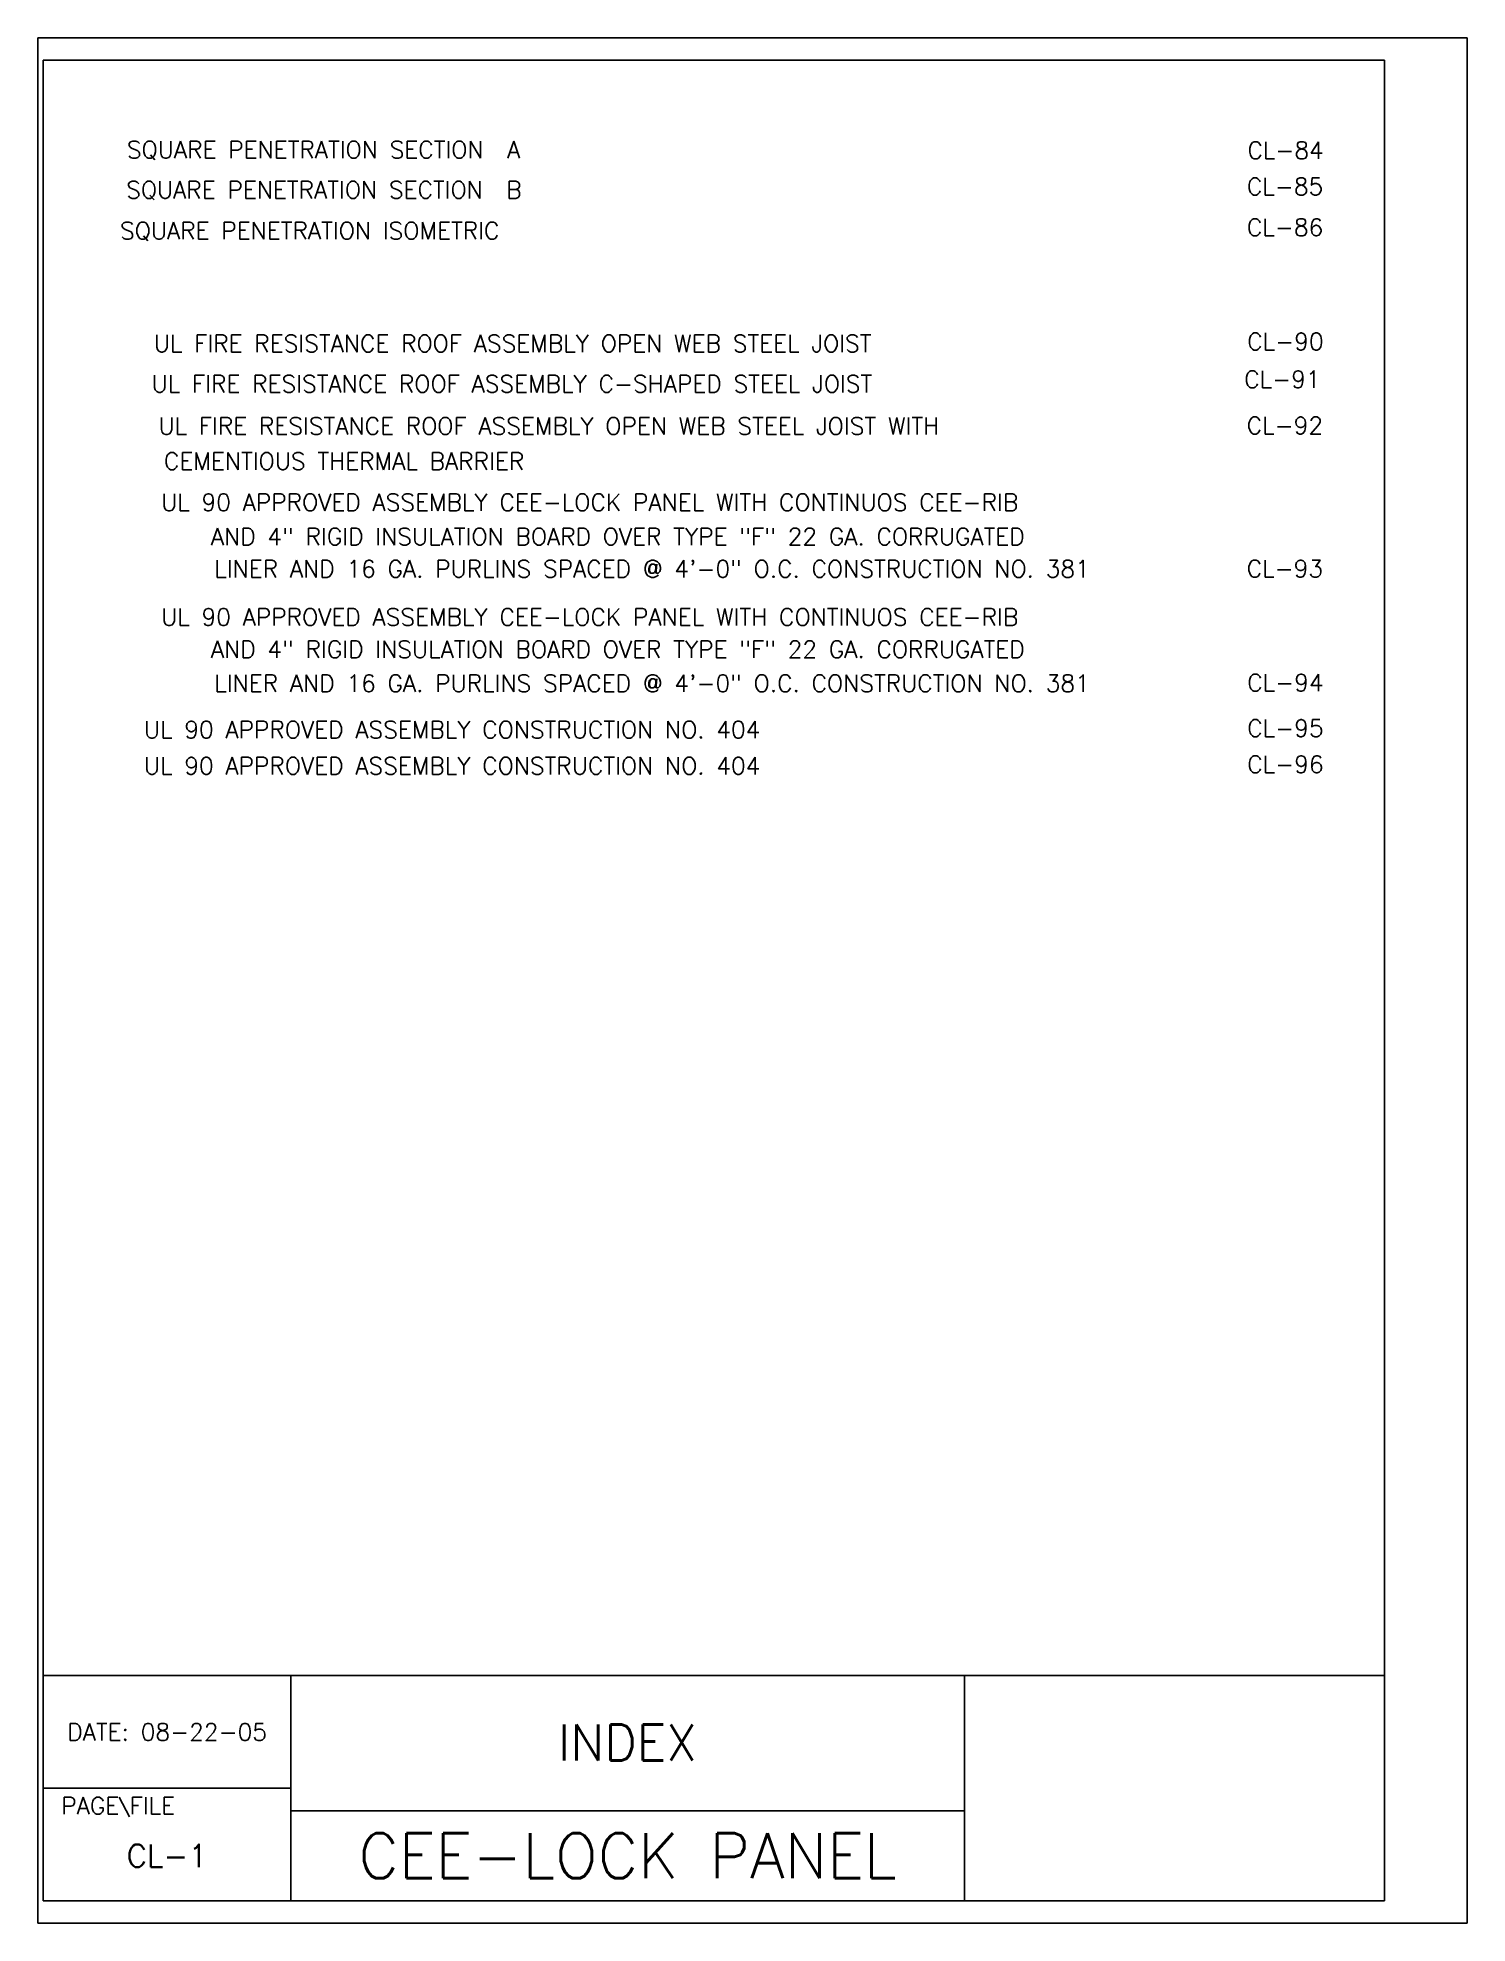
# Model space of a CAD drawing. Extents: x 0 to 7.9, y 0 to 10.5.
import ezdxf
from ezdxf.enums import TextEntityAlignment as Align

# ---------------------------------------------------------------- set-up
doc = ezdxf.new("R2010")
doc.units = 0
doc.header["$MEASUREMENT"] = 0
doc.layers.get('0').update_dxf_attribs({"linetype": 'CONTINUOUS'})
doc.layers.add('BORDER', color=7, linetype='CONTINUOUS')
doc.styles.add('ROMANS', font='romans', dxfattribs={"height": 0.1})

msp = doc.modelspace()

# ---------------------------------------------------------------- linework, layer by layer
at = {"color": 5, "linetype": 'CONTINUOUS'}
for p, q in [((0, 0), (0, 10.47)), ((0, 10.47), (7.94, 10.47)), ((7.94, 10.47), (7.94, 0)), ((7.94, 0), (0, 0))]:
    msp.add_line(p, q, dxfattribs=at)
at = {"layer": 'BORDER', "color": 5, "linetype": 'CONTINUOUS'}
for p, q in [((0.031, 10.345), (0.031, 0.125)), ((0.031, 10.345), (7.48, 10.345)), ((7.48, 10.345), (7.48, 0.125)), ((7.48, 1.375), (0.031, 1.375)), ((1.406, 1.375), (1.406, 0.125)), ((5.147, 1.375), (5.147, 0.125)), ((1.406, 0.75), (0.031, 0.75)), ((5.147, 0.625), (1.406, 0.625)), ((7.48, 0.125), (0.031, 0.125))]:
    msp.add_line(p, q, dxfattribs=at)

# ---------------------------------------------------------------- texts
at = {"layer": 'BORDER', "color": 3, "linetype": 'CONTINUOUS', "style": 'ROMANS'}
for s, p in [('SQUARE PENETRATION SECTION  A', (1.588, 9.844)), ('CL-84', (6.931, 9.845)), ('SQUARE PENETRATION SECTION  B', (1.59, 9.621)), ('CL-85', (6.928, 9.644)), ('SQUARE PENETRATION ISOMETRIC', (1.511, 9.394)), ('CL-86', (6.928, 9.417)), ('UL FIRE RESISTANCE ROOF ASSEMBLY OPEN WEB STEEL JOIST', (2.638, 8.772)), ('CL-90', (6.93, 8.783)), ('UL FIRE RESISTANCE ROOF ASSEMBLY C-SHAPED STEEL JOIST', (2.634, 8.548)), ('CL-91', (6.913, 8.573)), ('UL FIRE RESISTANCE ROOF ASSEMBLY OPEN WEB STEEL JOIST WITH', (2.839, 8.314)), ('CL-92', (6.927, 8.317)), ('CEMENTIOUS THERMAL BARRIER', (1.702, 8.119)), ('UL 90 APPROVED ASSEMBLY CEE-LOCK PANEL WITH CONTINUOS CEE-RIB', (3.066, 7.89)), ('AND 4" RIGID INSULATION BOARD OVER TYPE "F" 22 GA. CORRUGATED', (3.222, 7.7)), ('LINER AND 16 GA. PURLINS SPACED @ 4\'-0" O.C. CONSTRUCTION NO. 381', (3.412, 7.521)), ('CL-93', (6.927, 7.522)), ('UL 90 APPROVED ASSEMBLY CEE-LOCK PANEL WITH CONTINUOS CEE-RIB', (3.066, 7.253)), ('AND 4" RIGID INSULATION BOARD OVER TYPE "F" 22 GA. CORRUGATED', (3.222, 7.074)), ('LINER AND 16 GA. PURLINS SPACED @ 4\'-0" O.C. CONSTRUCTION NO. 381', (3.412, 6.885)), ('CL-94', (6.93, 6.889)), ('UL 90 APPROVED ASSEMBLY CONSTRUCTION NO. 404', (2.302, 6.628)), ('CL-95', (6.93, 6.636)), ('UL 90 APPROVED ASSEMBLY CONSTRUCTION NO. 404', (2.302, 6.427)), ('CL-96', (6.93, 6.435)), ('DATE: 08-22-05', (0.719, 1.062))]:
    msp.add_text(s, height=0.0951, dxfattribs=at).set_placement(p, align=Align.MIDDLE)
at = {"layer": 'BORDER', "color": 3, "style": 'ROMANS'}
msp.add_text('INDEX', height=0.2, dxfattribs=at).set_placement((3.276, 0.904), align=Align.CENTER)
at = {"layer": 'BORDER', "color": 3, "linetype": 'CONTINUOUS', "style": 'ROMANS'}
msp.add_text('PAGE\\FILE', height=0.0951, dxfattribs=at).set_placement((0.131, 0.605))
at = {"layer": 'BORDER', "color": 2, "linetype": 'CONTINUOUS', "style": 'ROMANS'}
msp.add_text('CL-1', height=0.125, dxfattribs=at).set_placement((0.719, 0.375), align=Align.MIDDLE)
at = {"layer": 'BORDER', "color": 5, "linetype": 'CONTINUOUS', "style": 'ROMANS'}
msp.add_text('CEE-LOCK PANEL', height=0.25, dxfattribs=at).set_placement((3.276, 0.375), align=Align.MIDDLE)

doc.saveas('drawing.dxf')
